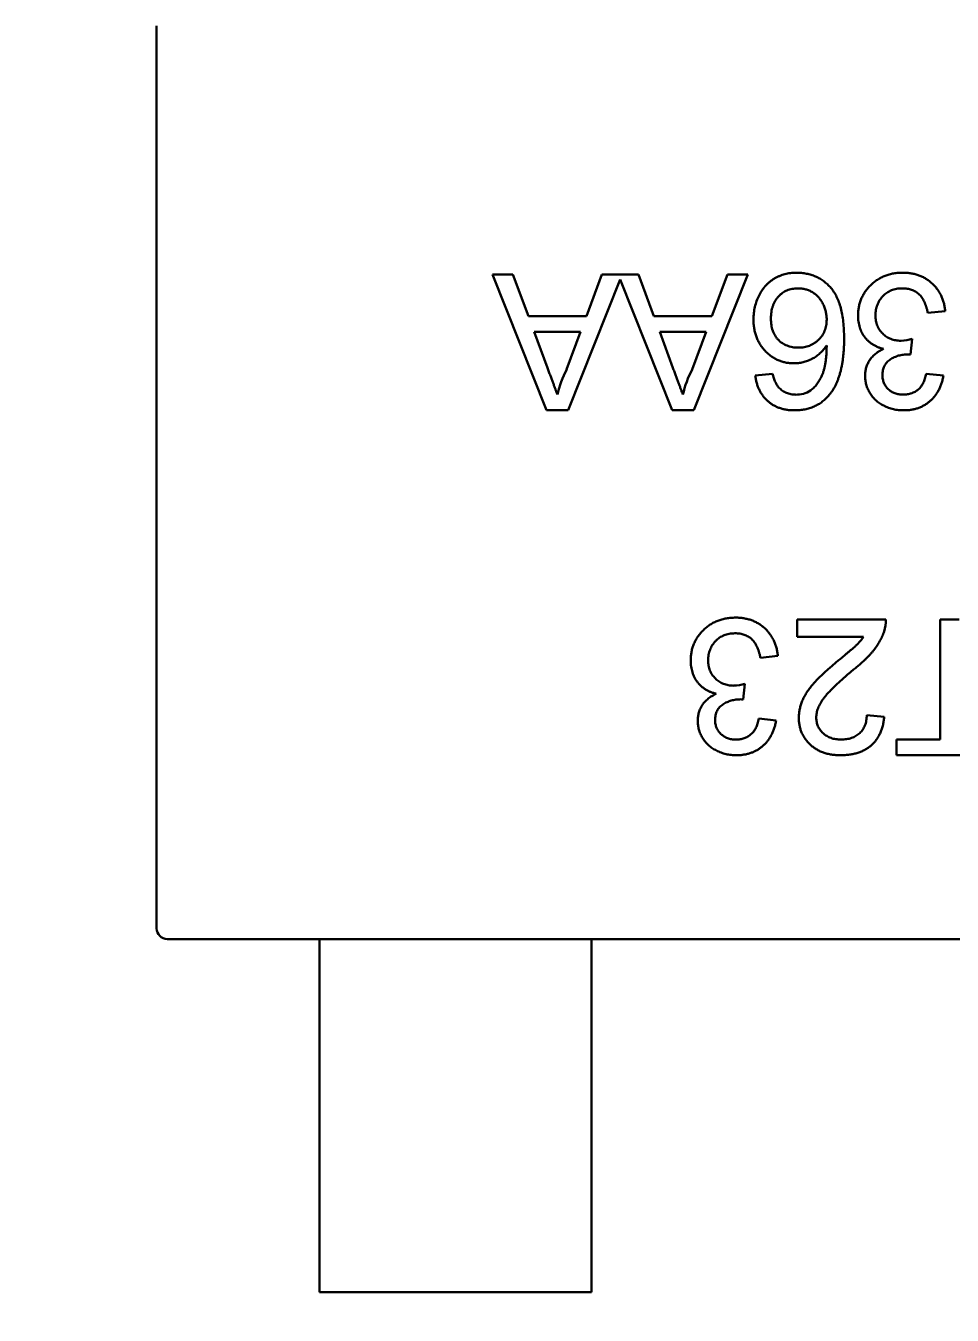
# Model space of a CAD drawing. Header units: millimetres. Extents: x 71 to 428, y 120 to 295.
# Drawn here: x 363.333 to 365.037, y 209.927 to 212.299 of the extents above; entities that cross this region are included whole.
import ezdxf

# ---------------------------------------------------------------- set-up
doc = ezdxf.new("R2010")
doc.units = ezdxf.units.MM
doc.header["$LTSCALE"] = 0.75
doc.layers.add('Visible', color=7, linetype='Continuous', lineweight=50)

msp = doc.modelspace()

# ---------------------------------------------------------------- linework, layer by layer
at = {"layer": 'Visible'}
for p, q in [((363.5736, 212.2993), (363.5736, 212.299)), ((363.5736, 212.299), (363.5736, 210.639)), ((364.2909, 211.5918), (364.1916, 211.8418)), ((364.1916, 211.8418), (364.229, 211.8418)), ((364.229, 211.8418), (364.2575, 211.7649)), ((364.364, 211.7649), (364.3925, 211.8418)), ((364.3925, 211.8418), (364.4598, 211.8418)), ((364.4598, 211.8418), (364.4882, 211.7649)), ((364.6607, 211.8418), (364.5614, 211.5918)), ((364.5948, 211.7649), (364.6233, 211.8418)), ((364.6233, 211.8418), (364.6607, 211.8418)), ((364.4261, 211.8324), (364.3306, 211.5918)), ((364.5216, 211.5918), (364.4261, 211.8324)), ((364.2575, 211.7649), (364.364, 211.7649)), ((364.4882, 211.7649), (364.5948, 211.7649)), ((365.0239, 211.7745), (364.9918, 211.7713)), ((364.2681, 211.7361), (364.2924, 211.6703)), ((364.3534, 211.7361), (364.2681, 211.7361)), ((364.3278, 211.6668), (364.3534, 211.7361)), ((364.4989, 211.7361), (364.5231, 211.6703)), ((364.5842, 211.7361), (364.4989, 211.7361)), ((364.5586, 211.6668), (364.5842, 211.7361)), ((364.9633, 211.7232), (364.96, 211.6944)), ((364.6745, 211.6559), (364.7066, 211.6591)), ((364.9886, 211.6591), (365.0207, 211.6559)), ((364.3306, 211.5918), (364.2909, 211.5918)), ((364.5614, 211.5918), (364.5216, 211.5918)), ((364.7515, 211.1752), (364.7515, 211.2072)), ((364.7515, 211.2072), (364.9149, 211.2072)), ((365.0143, 210.9861), (365.0143, 211.2072)), ((365.0143, 211.2072), (365.0495, 211.2072)), ((364.8738, 211.1752), (364.7515, 211.1752)), ((364.7162, 211.1399), (364.6842, 211.1367)), ((364.6556, 211.0886), (364.6523, 211.0598)), ((364.8797, 211.0309), (364.9117, 211.0277)), ((364.681, 211.0245), (364.713, 211.0213)), ((364.9342, 210.9572), (364.9342, 210.9861)), ((364.9342, 210.9861), (365.0143, 210.9861)), ((365.1297, 210.9572), (364.9342, 210.9572)), ((363.5736, 210.639), (363.5736, 210.6387)), ((363.5933, 210.619), (363.5936, 210.619)), ((363.5936, 210.619), (363.8736, 210.619)), ((364.3736, 210.619), (363.8736, 210.619)), ((363.8736, 210.6012), (363.8736, 210.619)), ((364.3736, 210.619), (365.7736, 210.619)), ((364.3736, 210.6012), (364.3736, 210.619)), ((363.8736, 210.6012), (363.8736, 210.423)), ((364.3736, 210.6012), (364.3736, 210.423)), ((363.8736, 210.365), (363.8736, 210.423)), ((364.3736, 210.365), (364.3736, 210.423)), ((363.8736, 210.3452), (363.8736, 210.365)), ((364.3736, 210.3452), (364.3736, 210.365)), ((363.8736, 209.969), (363.8736, 210.3452)), ((364.3736, 209.969), (364.3736, 210.3452)), ((364.3736, 209.969), (363.8736, 209.969))]:
    msp.add_line(p, q, dxfattribs=at)
at = {"layer": 'Visible', "extrusion": (0, 0, -1)}
msp.add_circle((-354.8964, 204.496), 47.93, dxfattribs=at)
at = {"layer": 'Visible'}
for centre, radius, start, end in [((364.9399, 211.8006), 0.0808, 271.8942, 286.8331), ((364.9539, 211.6444), 0.0504, 83.019, 88.2788), ((364.4944, 211.579), 0.1883, 152.1865, 167.2078), ((364.7252, 211.579), 0.1883, 152.1865, 167.2078), ((364.7491, 211.6737), 0.0531, 269.7398, 300.6494), ((364.8519, 211.2053), 0.063, 341.1528, 1.7031), ((364.6322, 211.166), 0.0808, 271.8942, 286.8331), ((364.6462, 211.0098), 0.0504, 83.019, 88.2788)]:
    msp.add_arc(centre, radius, start, end, dxfattribs=at)
at = {"layer": 'Visible', "extrusion": (0, 0, -1)}
msp.add_arc((-363.5936, 210.639), 0.02, 270.864, 359.136, dxfattribs=at)
at = {"layer": 'Visible'}
for points, knots in [([(364.6713, 211.7595), (364.6715, 211.7634), (364.6717, 211.771), (364.6737, 211.7822), (364.6769, 211.793), (364.6807, 211.8016), (364.6842, 211.8082), (364.6871, 211.8128), (364.6903, 211.8171), (364.6936, 211.8212), (364.6973, 211.8249), (364.7012, 211.8283), (364.7054, 211.8315), (364.7097, 211.8343), (364.7143, 211.8368), (364.719, 211.839), (364.7238, 211.8409), (364.7288, 211.8424), (364.734, 211.8436), (364.7393, 211.8444), (364.7448, 211.845), (364.7485, 211.845), (364.7504, 211.845)], [0, 0, 0, 0, 0.088899, 0.17544, 0.261633, 0.34801, 0.390819, 0.432814, 0.473776, 0.514166, 0.554107, 0.594121, 0.63362, 0.673585, 0.71348, 0.75336, 0.792891, 0.833007, 0.873643, 0.914893, 0.95695, 1, 1, 1, 1]), ([(364.7504, 211.845), (364.7535, 211.8449), (364.7597, 211.8448), (364.7688, 211.8434), (364.7774, 211.8412), (364.7856, 211.8382), (364.7933, 211.8343), (364.8006, 211.8294), (364.8074, 211.8237), (364.8138, 211.8171), (364.8196, 211.8094), (364.8245, 211.8006), (364.8287, 211.7907), (364.8321, 211.7797), (364.8348, 211.7676), (364.8366, 211.7543), (364.8378, 211.7399), (364.8379, 211.7299), (364.838, 211.7248)], [0, 0, 0, 0, 0.056157, 0.110133, 0.162537, 0.213912, 0.265146, 0.31651, 0.369179, 0.423123, 0.479276, 0.538691, 0.601978, 0.670125, 0.74365, 0.82281, 0.908261, 1, 1, 1, 1]), ([(364.8636, 211.7666), (364.8637, 211.7693), (364.8638, 211.7746), (364.865, 211.7824), (364.8668, 211.7898), (364.8694, 211.7969), (364.8726, 211.8038), (364.8767, 211.8103), (364.8815, 211.8165), (364.887, 211.8223), (364.8929, 211.8277), (364.8994, 211.8323), (364.9062, 211.8362), (364.9135, 211.8394), (364.9211, 211.842), (364.9291, 211.8438), (364.9375, 211.8448), (364.9432, 211.845), (364.9461, 211.845)], [0, 0, 0, 0, 0.063503, 0.124805, 0.18492, 0.244376, 0.303775, 0.364133, 0.425376, 0.488388, 0.551743, 0.61386, 0.67564, 0.737737, 0.800417, 0.864658, 0.930985, 1, 1, 1, 1]), ([(364.9461, 211.845), (364.9488, 211.845), (364.9539, 211.8449), (364.9615, 211.8439), (364.9687, 211.8424), (364.9756, 211.8402), (364.9822, 211.8375), (364.9883, 211.834), (364.9942, 211.8301), (364.9997, 211.8255), (365.0047, 211.8204), (365.0092, 211.8149), (365.0131, 211.8091), (365.0165, 211.8029), (365.0192, 211.7963), (365.0214, 211.7893), (365.023, 211.7821), (365.0236, 211.7771), (365.0239, 211.7745)], [0, 0, 0, 0, 0.067794, 0.133464, 0.196934, 0.258481, 0.319787, 0.380431, 0.44099, 0.502867, 0.564806, 0.625526, 0.685604, 0.746041, 0.807347, 0.869717, 0.93379, 1, 1, 1, 1]), ([(364.7528, 211.8162), (364.751, 211.8161), (364.7475, 211.816), (364.7424, 211.8153), (364.7375, 211.8142), (364.7329, 211.8125), (364.7286, 211.8104), (364.7245, 211.8078), (364.7206, 211.8048), (364.7171, 211.8012), (364.7139, 211.7973), (364.7111, 211.7931), (364.7086, 211.7885), (364.7068, 211.7835), (364.7052, 211.7782), (364.7041, 211.7726), (364.7035, 211.7667), (364.7034, 211.7626), (364.7034, 211.7605)], [0, 0, 0, 0, 0.063965, 0.124854, 0.184383, 0.242748, 0.2999, 0.357059, 0.415719, 0.475258, 0.535508, 0.596291, 0.657728, 0.721052, 0.786261, 0.853834, 0.925318, 1, 1, 1, 1]), ([(364.806, 211.7588), (364.8059, 211.7613), (364.8057, 211.7663), (364.8043, 211.7737), (364.8021, 211.781), (364.7991, 211.7879), (364.7953, 211.7944), (364.7909, 211.8001), (364.7858, 211.805), (364.7802, 211.8091), (364.774, 211.8123), (364.7674, 211.8146), (364.7602, 211.8159), (364.7553, 211.8161), (364.7528, 211.8162)], [0, 0, 0, 0, 0.086177, 0.171222, 0.257573, 0.34515, 0.431508, 0.513644, 0.593539, 0.672806, 0.752058, 0.831493, 0.913823, 1, 1, 1, 1]), ([(364.945, 211.8162), (364.9432, 211.8162), (364.9396, 211.8161), (364.9344, 211.8153), (364.9295, 211.8143), (364.9249, 211.8127), (364.9205, 211.8107), (364.9164, 211.8082), (364.9126, 211.8053), (364.9091, 211.8019), (364.906, 211.7982), (364.9032, 211.7943), (364.9009, 211.7902), (364.899, 211.7858), (364.8975, 211.7813), (364.8965, 211.7765), (364.8958, 211.7715), (364.8957, 211.7681), (364.8957, 211.7663)], [0, 0, 0, 0, 0.069461, 0.135658, 0.19962, 0.261651, 0.322053, 0.38234, 0.443223, 0.50493, 0.56682, 0.6276, 0.687476, 0.747351, 0.808174, 0.870133, 0.933721, 1, 1, 1, 1]), ([(364.9918, 211.7713), (364.9914, 211.7732), (364.9906, 211.777), (364.989, 211.7823), (364.9873, 211.7873), (364.9852, 211.7917), (364.9832, 211.7959), (364.9808, 211.7995), (364.9783, 211.8028), (364.9755, 211.8057), (364.9725, 211.8082), (364.9693, 211.8103), (364.9658, 211.8122), (364.9621, 211.8136), (364.9582, 211.8147), (364.954, 211.8156), (364.9496, 211.8161), (364.9465, 211.8162), (364.945, 211.8162)], [0, 0, 0, 0, 0.082566, 0.15976, 0.233155, 0.301356, 0.365752, 0.426437, 0.484185, 0.539549, 0.593156, 0.647048, 0.701446, 0.757, 0.81384, 0.873058, 0.934963, 1, 1, 1, 1]), ([(364.9106, 211.705), (364.9088, 211.7054), (364.9053, 211.7063), (364.9002, 211.7081), (364.8955, 211.7103), (364.891, 211.7127), (364.8868, 211.7156), (364.8829, 211.7188), (364.8794, 211.7223), (364.8761, 211.7262), (364.8731, 211.7303), (364.8706, 211.7348), (364.8685, 211.7395), (364.8666, 211.7444), (364.8653, 211.7496), (364.8644, 211.7551), (364.8638, 211.7607), (364.8637, 211.7646), (364.8636, 211.7666)], [0, 0, 0, 0, 0.065828, 0.128938, 0.190858, 0.251186, 0.310974, 0.37005, 0.429672, 0.489507, 0.549975, 0.610075, 0.670915, 0.732909, 0.796711, 0.861825, 0.929892, 1, 1, 1, 1]), ([(364.8957, 211.7663), (364.8957, 211.7647), (364.8958, 211.7615), (364.8964, 211.7567), (364.8975, 211.7522), (364.8989, 211.7479), (364.9008, 211.7438), (364.903, 211.7399), (364.9058, 211.7363), (364.9089, 211.733), (364.9122, 211.7298), (364.9159, 211.7272), (364.9198, 211.7249), (364.9239, 211.7231), (364.9283, 211.7216), (364.9328, 211.7205), (364.9376, 211.7199), (364.9409, 211.7199), (364.9426, 211.7198)], [0, 0, 0, 0, 0.067051, 0.13118, 0.193722, 0.254499, 0.314763, 0.375117, 0.436023, 0.498297, 0.560571, 0.621619, 0.681973, 0.742853, 0.804272, 0.867473, 0.932273, 1, 1, 1, 1]), ([(364.7452, 211.6784), (364.7427, 211.6784), (364.7377, 211.6786), (364.7304, 211.6796), (364.7235, 211.6815), (364.7167, 211.6839), (364.7103, 211.6872), (364.7042, 211.691), (364.6983, 211.6957), (364.6928, 211.7009), (364.6878, 211.7068), (364.6833, 211.713), (364.6796, 211.7198), (364.6766, 211.7269), (364.6743, 211.7345), (364.6725, 211.7424), (364.6715, 211.7508), (364.6714, 211.7566), (364.6713, 211.7595)], [0, 0, 0, 0, 0.061347, 0.121203, 0.179863, 0.238152, 0.296252, 0.35519, 0.415676, 0.478379, 0.541524, 0.603977, 0.666513, 0.729491, 0.79371, 0.859736, 0.928449, 1, 1, 1, 1]), ([(364.7034, 211.7605), (364.7034, 211.7585), (364.7035, 211.7546), (364.7042, 211.7488), (364.7052, 211.7434), (364.7067, 211.7384), (364.7086, 211.7336), (364.711, 211.7292), (364.7137, 211.7251), (364.717, 211.7214), (364.7205, 211.7181), (364.7244, 211.7151), (364.7286, 211.7127), (364.7331, 211.7107), (364.7379, 211.7091), (364.743, 211.708), (364.7484, 211.7073), (364.7522, 211.7072), (364.7541, 211.7072)], [0, 0, 0, 0, 0.072229, 0.141252, 0.207439, 0.270245, 0.331238, 0.391254, 0.450152, 0.509008, 0.567734, 0.625726, 0.683708, 0.742407, 0.803094, 0.865865, 0.931379, 1, 1, 1, 1]), ([(364.7541, 211.7072), (364.7558, 211.7072), (364.7593, 211.7073), (364.7645, 211.708), (364.7694, 211.7091), (364.7741, 211.7107), (364.7787, 211.7127), (364.783, 211.7151), (364.7871, 211.7181), (364.7909, 211.7214), (364.7945, 211.7251), (364.7976, 211.7291), (364.8001, 211.7334), (364.8023, 211.7379), (364.8039, 211.7428), (364.8051, 211.7479), (364.8058, 211.7533), (364.8059, 211.7569), (364.806, 211.7588)], [0, 0, 0, 0, 0.064812, 0.127718, 0.189086, 0.249562, 0.309738, 0.370215, 0.431085, 0.493911, 0.55657, 0.617553, 0.678119, 0.739063, 0.801665, 0.864956, 0.93089, 1, 1, 1, 1]), ([(364.838, 211.7248), (364.838, 211.7218), (364.838, 211.716), (364.8376, 211.7075), (364.8371, 211.6993), (364.8363, 211.6914), (364.8354, 211.6837), (364.8342, 211.6765), (364.8329, 211.6694), (364.8313, 211.6628), (364.8295, 211.6564), (364.8274, 211.6503), (364.8252, 211.6445), (364.8227, 211.639), (364.8201, 211.6338), (364.8172, 211.629), (364.8141, 211.6244), (364.8119, 211.6216), (364.8108, 211.6202)], [0, 0, 0, 0, 0.080034, 0.157854, 0.232564, 0.304731, 0.374384, 0.441663, 0.506048, 0.568692, 0.628715, 0.687238, 0.743227, 0.797567, 0.850239, 0.901629, 0.951067, 1, 1, 1, 1]), ([(364.806, 211.7113), (364.8041, 211.7087), (364.8004, 211.7035), (364.7938, 211.6967), (364.7867, 211.6909), (364.779, 211.6863), (364.7708, 211.6828), (364.7625, 211.6802), (364.7539, 211.6786), (364.7481, 211.6785), (364.7452, 211.6784)], [0, 0, 0, 0, 0.13549, 0.265229, 0.390778, 0.51542, 0.638317, 0.759642, 0.878902, 1, 1, 1, 1]), ([(364.7761, 211.6281), (364.7782, 211.6298), (364.7825, 211.6334), (364.7881, 211.6399), (364.7931, 211.6476), (364.7968, 211.6547), (364.7994, 211.6611), (364.8011, 211.6666), (364.8025, 211.6726), (364.8037, 211.6793), (364.8046, 211.6865), (364.8054, 211.6942), (364.8058, 211.7026), (364.8059, 211.7083), (364.806, 211.7113)], [0, 0, 0, 0, 0.088609, 0.181893, 0.280787, 0.38702, 0.444107, 0.506454, 0.574396, 0.647656, 0.726426, 0.811458, 0.90278, 1, 1, 1, 1]), ([(364.8765, 211.6554), (364.8766, 211.658), (364.8768, 211.6631), (364.8784, 211.6706), (364.8812, 211.6777), (364.8849, 211.6844), (364.8898, 211.6906), (364.8957, 211.6962), (364.9027, 211.7011), (364.9079, 211.7036), (364.9106, 211.705)], [0, 0, 0, 0, 0.121951, 0.240787, 0.35855, 0.479066, 0.601519, 0.727551, 0.859932, 1, 1, 1, 1]), ([(364.9554, 211.6947), (364.9524, 211.6946), (364.9467, 211.6944), (364.9382, 211.6926), (364.9302, 211.6897), (364.9241, 211.6862), (364.9195, 211.683), (364.9166, 211.6801), (364.914, 211.677), (364.9121, 211.6734), (364.9104, 211.6696), (364.9093, 211.6655), (364.9086, 211.6611), (364.9085, 211.658), (364.9085, 211.6564)], [0, 0, 0, 0, 0.129789, 0.254605, 0.378435, 0.50292, 0.565018, 0.624848, 0.683448, 0.742765, 0.802757, 0.86522, 0.930779, 1, 1, 1, 1]), ([(364.2924, 211.6703), (364.2933, 211.6678), (364.2951, 211.6628), (364.2978, 211.6556), (364.3003, 211.6488), (364.3028, 211.6424), (364.305, 211.6364), (364.307, 211.6308), (364.309, 211.6256), (364.3102, 211.6223), (364.3108, 211.6207)], [0, 0, 0, 0, 0.153148, 0.299433, 0.436426, 0.565671, 0.686508, 0.799269, 0.903395, 1, 1, 1, 1]), ([(364.5231, 211.6703), (364.5241, 211.6678), (364.5259, 211.6628), (364.5286, 211.6556), (364.5311, 211.6488), (364.5335, 211.6424), (364.5357, 211.6364), (364.5377, 211.6308), (364.5397, 211.6256), (364.541, 211.6223), (364.5415, 211.6207)], [0, 0, 0, 0, 0.153148, 0.299433, 0.436426, 0.565671, 0.686508, 0.799269, 0.903395, 1, 1, 1, 1]), ([(364.7467, 211.5918), (364.7443, 211.5919), (364.7395, 211.5919), (364.7325, 211.5928), (364.7258, 211.5941), (364.7194, 211.596), (364.7134, 211.5984), (364.7077, 211.6013), (364.7024, 211.6048), (364.6975, 211.6088), (364.6929, 211.6132), (364.6888, 211.6181), (364.6852, 211.6234), (364.6821, 211.6291), (364.6794, 211.6353), (364.6773, 211.6418), (364.6756, 211.6487), (364.6749, 211.6535), (364.6745, 211.6559)], [0, 0, 0, 0, 0.068499, 0.134572, 0.198208, 0.259784, 0.319951, 0.379508, 0.438814, 0.498497, 0.558182, 0.617438, 0.677522, 0.737959, 0.80033, 0.86409, 0.930622, 1, 1, 1, 1]), ([(364.7066, 211.6591), (364.7073, 211.6564), (364.7086, 211.6512), (364.7113, 211.6441), (364.7143, 211.6382), (364.7169, 211.635), (364.7182, 211.6335)], [0, 0, 0, 0, 0.299802, 0.564331, 0.796204, 1, 1, 1, 1]), ([(364.9476, 211.5918), (364.9443, 211.5919), (364.9379, 211.5921), (364.9285, 211.5938), (364.9195, 211.5965), (364.9109, 211.6003), (364.903, 211.6048), (364.8961, 211.6103), (364.8901, 211.6167), (364.8852, 211.6237), (364.8813, 211.6313), (364.8785, 211.6391), (364.8768, 211.6472), (364.8766, 211.6526), (364.8765, 211.6554)], [0, 0, 0, 0, 0.092054, 0.181008, 0.26913, 0.357137, 0.443549, 0.526433, 0.607453, 0.688385, 0.767854, 0.845531, 0.922529, 1, 1, 1, 1]), ([(364.9085, 211.6564), (364.9085, 211.6552), (364.9086, 211.6527), (364.9091, 211.649), (364.91, 211.6456), (364.9111, 211.6423), (364.9126, 211.6392), (364.9145, 211.6362), (364.9166, 211.6334), (364.9192, 211.6308), (364.9219, 211.6284), (364.9249, 211.6263), (364.928, 211.6245), (364.9313, 211.6232), (364.9349, 211.622), (364.9386, 211.6213), (364.9425, 211.6207), (364.9452, 211.6207), (364.9466, 211.6207)], [0, 0, 0, 0, 0.065093, 0.127304, 0.188122, 0.247131, 0.306077, 0.365678, 0.426103, 0.487841, 0.550317, 0.611805, 0.672737, 0.734883, 0.79768, 0.862475, 0.929775, 1, 1, 1, 1]), ([(364.9466, 211.6207), (364.9493, 211.6208), (364.9544, 211.621), (364.9619, 211.6228), (364.9686, 211.6259), (364.9736, 211.6294), (364.9771, 211.6328), (364.9795, 211.6357), (364.9817, 211.6388), (364.9836, 211.6423), (364.9852, 211.6461), (364.9867, 211.6502), (364.9878, 211.6545), (364.9884, 211.6576), (364.9886, 211.6591)], [0, 0, 0, 0, 0.127797, 0.246795, 0.362284, 0.477652, 0.536237, 0.59559, 0.656344, 0.719085, 0.784349, 0.852876, 0.924551, 1, 1, 1, 1]), ([(365.0207, 211.6559), (365.0202, 211.6534), (365.0192, 211.6486), (365.0172, 211.6416), (365.0148, 211.635), (365.0118, 211.6288), (365.0085, 211.6231), (365.0048, 211.6178), (365.0005, 211.6129), (364.9959, 211.6085), (364.9909, 211.6046), (364.9856, 211.6012), (364.98, 211.5983), (364.9741, 211.5959), (364.9679, 211.594), (364.9614, 211.5928), (364.9546, 211.5919), (364.9499, 211.5919), (364.9476, 211.5918)], [0, 0, 0, 0, 0.071036, 0.139343, 0.204958, 0.268332, 0.330129, 0.390664, 0.450861, 0.510587, 0.570374, 0.629455, 0.687994, 0.747581, 0.807839, 0.870034, 0.93381, 1, 1, 1, 1]), ([(364.7182, 211.6335), (364.7192, 211.6325), (364.7213, 211.6305), (364.7247, 211.6278), (364.7282, 211.6256), (364.732, 211.6238), (364.7359, 211.6224), (364.7401, 211.6214), (364.7444, 211.6208), (364.7473, 211.6207), (364.7488, 211.6207)], [0, 0, 0, 0, 0.128545, 0.252818, 0.375212, 0.497113, 0.618546, 0.742222, 0.869458, 1, 1, 1, 1]), ([(364.8108, 211.6202), (364.8087, 211.6179), (364.8048, 211.6135), (364.798, 211.6077), (364.7907, 211.6027), (364.7829, 211.5988), (364.7746, 211.5956), (364.7657, 211.5934), (364.7564, 211.5921), (364.75, 211.5919), (364.7467, 211.5918)], [0, 0, 0, 0, 0.125625, 0.247619, 0.368528, 0.488104, 0.609878, 0.735382, 0.864448, 1, 1, 1, 1]), ([(364.556, 211.132), (364.556, 211.1347), (364.5561, 211.14), (364.5573, 211.1477), (364.5591, 211.1552), (364.5617, 211.1623), (364.565, 211.1692), (364.569, 211.1757), (364.5738, 211.1819), (364.5793, 211.1877), (364.5852, 211.1931), (364.5917, 211.1977), (364.5985, 211.2016), (364.6058, 211.2048), (364.6134, 211.2073), (364.6214, 211.2092), (364.6298, 211.2102), (364.6355, 211.2103), (364.6384, 211.2104)], [0, 0, 0, 0, 0.063503, 0.124805, 0.18492, 0.244376, 0.303775, 0.364133, 0.425376, 0.488388, 0.551743, 0.61386, 0.67564, 0.737737, 0.800417, 0.864658, 0.930985, 1, 1, 1, 1]), ([(364.6384, 211.2104), (364.6411, 211.2104), (364.6462, 211.2103), (364.6538, 211.2092), (364.661, 211.2078), (364.6679, 211.2056), (364.6745, 211.2029), (364.6807, 211.1994), (364.6865, 211.1955), (364.692, 211.1909), (364.697, 211.1858), (364.7015, 211.1803), (364.7054, 211.1744), (364.7088, 211.1683), (364.7115, 211.1617), (364.7137, 211.1547), (364.7153, 211.1474), (364.7159, 211.1424), (364.7162, 211.1399)], [0, 0, 0, 0, 0.067794, 0.133464, 0.196934, 0.258481, 0.319787, 0.380431, 0.44099, 0.502867, 0.564806, 0.625526, 0.685604, 0.746041, 0.807347, 0.869717, 0.93379, 1, 1, 1, 1]), ([(364.6373, 211.1816), (364.6355, 211.1815), (364.6319, 211.1815), (364.6267, 211.1807), (364.6218, 211.1797), (364.6172, 211.178), (364.6128, 211.176), (364.6087, 211.1736), (364.6049, 211.1707), (364.6014, 211.1673), (364.5983, 211.1636), (364.5955, 211.1597), (364.5932, 211.1556), (364.5913, 211.1512), (364.5898, 211.1466), (364.5888, 211.1419), (364.5881, 211.1369), (364.588, 211.1335), (364.588, 211.1317)], [0, 0, 0, 0, 0.069461, 0.135658, 0.19962, 0.261651, 0.322053, 0.38234, 0.443223, 0.50493, 0.56682, 0.6276, 0.687476, 0.747351, 0.808174, 0.870133, 0.933721, 1, 1, 1, 1]), ([(364.6842, 211.1367), (364.6837, 211.1386), (364.6829, 211.1423), (364.6813, 211.1477), (364.6796, 211.1526), (364.6775, 211.1571), (364.6755, 211.1612), (364.6731, 211.1649), (364.6706, 211.1682), (364.6678, 211.1711), (364.6648, 211.1736), (364.6616, 211.1757), (364.6581, 211.1775), (364.6544, 211.179), (364.6505, 211.1801), (364.6463, 211.181), (364.6419, 211.1815), (364.6388, 211.1815), (364.6373, 211.1816)], [0, 0, 0, 0, 0.082566, 0.15976, 0.233155, 0.301356, 0.365752, 0.426437, 0.484185, 0.539549, 0.593156, 0.647048, 0.701446, 0.757, 0.81384, 0.873058, 0.934963, 1, 1, 1, 1]), ([(364.824, 211.1288), (364.8262, 211.1306), (364.8304, 211.134), (364.8363, 211.1389), (364.8417, 211.1434), (364.8465, 211.1474), (364.8506, 211.151), (364.8543, 211.154), (364.8572, 211.1567), (364.8618, 211.1609), (364.8675, 211.1667), (364.8717, 211.1724), (364.8738, 211.1752)], [0, 0, 0, 0, 0.1242, 0.23683, 0.339495, 0.431254, 0.511455, 0.581223, 0.640495, 0.688308, 0.850333, 1, 1, 1, 1]), ([(364.9116, 211.185), (364.9105, 211.182), (364.9084, 211.1761), (364.904, 211.1675), (364.8988, 211.1589), (364.8938, 211.152), (364.8892, 211.1464), (364.8854, 211.142), (364.8811, 211.1376), (364.8764, 211.133), (364.8714, 211.1283), (364.866, 211.1235), (364.8601, 211.1186), (364.856, 211.1154), (364.8539, 211.1137)], [0, 0, 0, 0, 0.100388, 0.204407, 0.310686, 0.422157, 0.480685, 0.543238, 0.6095, 0.679555, 0.753841, 0.831641, 0.913813, 1, 1, 1, 1]), ([(364.6029, 211.0703), (364.6011, 211.0708), (364.5976, 211.0717), (364.5925, 211.0735), (364.5878, 211.0757), (364.5833, 211.0781), (364.5791, 211.081), (364.5752, 211.0841), (364.5717, 211.0877), (364.5684, 211.0916), (364.5654, 211.0957), (364.5629, 211.1002), (364.5608, 211.1048), (364.5589, 211.1098), (364.5576, 211.115), (364.5567, 211.1204), (364.5561, 211.1261), (364.556, 211.13), (364.556, 211.132)], [0, 0, 0, 0, 0.065828, 0.128938, 0.190858, 0.251186, 0.310974, 0.37005, 0.429672, 0.489507, 0.549975, 0.610075, 0.670915, 0.732909, 0.796711, 0.861825, 0.929892, 1, 1, 1, 1]), ([(364.588, 211.1317), (364.588, 211.1301), (364.5881, 211.1268), (364.5887, 211.1221), (364.5898, 211.1176), (364.5912, 211.1133), (364.5931, 211.1092), (364.5953, 211.1053), (364.5981, 211.1017), (364.6012, 211.0983), (364.6045, 211.0952), (364.6082, 211.0926), (364.6121, 211.0903), (364.6162, 211.0884), (364.6206, 211.087), (364.6251, 211.0859), (364.6299, 211.0853), (364.6332, 211.0852), (364.6349, 211.0852)], [0, 0, 0, 0, 0.067051, 0.13118, 0.193722, 0.254499, 0.314763, 0.375117, 0.436023, 0.498297, 0.560571, 0.621619, 0.681973, 0.742853, 0.804272, 0.867473, 0.932273, 1, 1, 1, 1]), ([(364.7547, 211.0262), (364.7547, 211.0287), (364.7549, 211.0336), (364.756, 211.041), (364.7578, 211.0484), (364.7602, 211.0557), (364.7636, 211.0631), (364.7678, 211.0706), (364.773, 211.0783), (364.7781, 211.0848), (364.7827, 211.0903), (364.7869, 211.0948), (364.7917, 211.0995), (364.797, 211.1048), (364.8029, 211.1103), (364.8094, 211.1162), (364.8165, 211.1224), (364.8215, 211.1266), (364.824, 211.1288)], [0, 0, 0, 0, 0.057945, 0.116018, 0.174826, 0.234683, 0.296827, 0.364061, 0.436192, 0.51426, 0.556976, 0.604856, 0.657675, 0.715751, 0.77884, 0.847501, 0.921228, 1, 1, 1, 1]), ([(364.8539, 211.1137), (364.8507, 211.111), (364.8445, 211.1058), (364.8358, 211.098), (364.8278, 211.0909), (364.8207, 211.0841), (364.8144, 211.0778), (364.8089, 211.0721), (364.8042, 211.0669), (364.8004, 211.062), (364.7971, 211.0573), (364.7943, 211.0528), (364.792, 211.0483), (364.7901, 211.0439), (364.7886, 211.0395), (364.7875, 211.0351), (364.7868, 211.0308), (364.7868, 211.0279), (364.7867, 211.0265)], [0, 0, 0, 0, 0.11141, 0.214526, 0.309417, 0.396087, 0.474284, 0.544374, 0.60642, 0.660582, 0.709794, 0.756451, 0.800767, 0.843168, 0.884295, 0.923885, 0.962359, 1, 1, 1, 1]), ([(364.5688, 211.0208), (364.5689, 211.0234), (364.5691, 211.0285), (364.5707, 211.036), (364.5735, 211.0431), (364.5772, 211.0498), (364.5821, 211.056), (364.588, 211.0615), (364.595, 211.0665), (364.6002, 211.069), (364.6029, 211.0703)], [0, 0, 0, 0, 0.121951, 0.240787, 0.35855, 0.479066, 0.601519, 0.727551, 0.859932, 1, 1, 1, 1]), ([(364.6477, 211.0601), (364.6448, 211.06), (364.639, 211.0598), (364.6305, 211.058), (364.6226, 211.0551), (364.6164, 211.0516), (364.6118, 211.0484), (364.6089, 211.0455), (364.6063, 211.0424), (364.6044, 211.0388), (364.6027, 211.035), (364.6017, 211.0309), (364.6009, 211.0264), (364.6008, 211.0234), (364.6008, 211.0218)], [0, 0, 0, 0, 0.129789, 0.254605, 0.378435, 0.50292, 0.565018, 0.624848, 0.683448, 0.742765, 0.802757, 0.86522, 0.930779, 1, 1, 1, 1]), ([(364.8323, 210.9861), (364.834, 210.9861), (364.8374, 210.9862), (364.8424, 210.9867), (364.8471, 210.9876), (364.8516, 210.9889), (364.8558, 210.9906), (364.8597, 210.9927), (364.8633, 210.9951), (364.8667, 210.9979), (364.8697, 211.001), (364.8724, 211.0044), (364.8746, 211.0082), (364.8764, 211.0122), (364.8779, 211.0164), (364.8789, 211.021), (364.8795, 211.0259), (364.8796, 211.0292), (364.8797, 211.0309)], [0, 0, 0, 0, 0.070696, 0.138358, 0.20337, 0.2657, 0.327256, 0.386512, 0.445858, 0.505173, 0.56378, 0.622343, 0.680824, 0.739795, 0.800801, 0.864239, 0.930631, 1, 1, 1, 1]), ([(364.6399, 210.9572), (364.6366, 210.9573), (364.6302, 210.9575), (364.6208, 210.9592), (364.6118, 210.9619), (364.6033, 210.9656), (364.5954, 210.9702), (364.5884, 210.9757), (364.5824, 210.9821), (364.5775, 210.9891), (364.5736, 210.9966), (364.5708, 211.0045), (364.5691, 211.0125), (364.5689, 211.018), (364.5688, 211.0208)], [0, 0, 0, 0, 0.092054, 0.181008, 0.26913, 0.357137, 0.443549, 0.526433, 0.607453, 0.688385, 0.767854, 0.845531, 0.922529, 1, 1, 1, 1]), ([(364.6008, 211.0218), (364.6008, 211.0205), (364.6009, 211.0181), (364.6014, 211.0144), (364.6023, 211.011), (364.6034, 211.0077), (364.6049, 211.0045), (364.6068, 211.0016), (364.6089, 210.9988), (364.6115, 210.9962), (364.6142, 210.9938), (364.6172, 210.9917), (364.6203, 210.9899), (364.6237, 210.9886), (364.6272, 210.9874), (364.6309, 210.9866), (364.6348, 210.9861), (364.6375, 210.9861), (364.6389, 210.9861)], [0, 0, 0, 0, 0.065093, 0.127304, 0.188122, 0.247131, 0.306077, 0.365678, 0.426103, 0.487841, 0.550317, 0.611805, 0.672737, 0.734883, 0.79768, 0.862475, 0.929775, 1, 1, 1, 1]), ([(364.6389, 210.9861), (364.6416, 210.9862), (364.6467, 210.9864), (364.6542, 210.9882), (364.6609, 210.9913), (364.6659, 210.9948), (364.6694, 210.9982), (364.6718, 211.0011), (364.674, 211.0042), (364.6759, 211.0077), (364.6775, 211.0115), (364.679, 211.0155), (364.6801, 211.0199), (364.6807, 211.023), (364.681, 211.0245)], [0, 0, 0, 0, 0.127797, 0.246795, 0.362284, 0.477652, 0.536237, 0.59559, 0.656344, 0.719085, 0.784349, 0.852876, 0.924551, 1, 1, 1, 1]), ([(364.713, 211.0213), (364.7125, 211.0188), (364.7115, 211.014), (364.7095, 211.0069), (364.7071, 211.0004), (364.7041, 210.9942), (364.7009, 210.9885), (364.6971, 210.9832), (364.6929, 210.9783), (364.6882, 210.9739), (364.6832, 210.97), (364.6779, 210.9665), (364.6723, 210.9637), (364.6664, 210.9613), (364.6602, 210.9594), (364.6537, 210.9582), (364.6469, 210.9573), (364.6422, 210.9572), (364.6399, 210.9572)], [0, 0, 0, 0, 0.071036, 0.139343, 0.204958, 0.268332, 0.330129, 0.390664, 0.450861, 0.510587, 0.570374, 0.629455, 0.687994, 0.747581, 0.807839, 0.870034, 0.93381, 1, 1, 1, 1]), ([(364.8316, 210.9572), (364.8287, 210.9573), (364.8231, 210.9574), (364.8149, 210.9583), (364.8071, 210.9599), (364.7998, 210.962), (364.793, 210.9648), (364.7866, 210.9683), (364.7807, 210.9723), (364.7753, 210.9769), (364.7705, 210.982), (364.7663, 210.9874), (364.7627, 210.9932), (364.7597, 210.9992), (364.7574, 211.0055), (364.7559, 211.0122), (364.7548, 211.0191), (364.7547, 211.0238), (364.7547, 211.0262)], [0, 0, 0, 0, 0.074712, 0.145539, 0.213339, 0.278615, 0.342094, 0.40389, 0.465063, 0.526577, 0.587328, 0.64638, 0.704345, 0.761672, 0.819418, 0.878039, 0.937796, 1, 1, 1, 1]), ([(364.7867, 211.0265), (364.7868, 211.0251), (364.7868, 211.0224), (364.7875, 211.0183), (364.7884, 211.0144), (364.7898, 211.0108), (364.7916, 211.0072), (364.7938, 211.0039), (364.7964, 211.0007), (364.7993, 210.9977), (364.8025, 210.9949), (364.8061, 210.9926), (364.8099, 210.9905), (364.8139, 210.9889), (364.8182, 210.9876), (364.8227, 210.9867), (364.8274, 210.9862), (364.8306, 210.9861), (364.8323, 210.9861)], [0, 0, 0, 0, 0.061762, 0.121174, 0.179421, 0.236843, 0.294322, 0.353191, 0.412721, 0.474522, 0.537057, 0.599591, 0.662367, 0.725246, 0.790316, 0.857724, 0.927232, 1, 1, 1, 1]), ([(364.9117, 211.0277), (364.9114, 211.0249), (364.9108, 211.0195), (364.9092, 211.0116), (364.9069, 211.0043), (364.9043, 210.9974), (364.9009, 210.9911), (364.8971, 210.9852), (364.8927, 210.98), (364.8877, 210.9752), (364.8823, 210.9709), (364.8764, 210.9672), (364.87, 210.9641), (364.8632, 210.9616), (364.8559, 210.9596), (364.8482, 210.9582), (364.84, 210.9574), (364.8344, 210.9573), (364.8316, 210.9572)], [0, 0, 0, 0, 0.070675, 0.137493, 0.201473, 0.262869, 0.32255, 0.380737, 0.43822, 0.495487, 0.553484, 0.611346, 0.670644, 0.731587, 0.794183, 0.859445, 0.928208, 1, 1, 1, 1])]:
    msp.add_open_spline(points, degree=3, knots=knots, dxfattribs=at)

doc.saveas('drawing.dxf')
